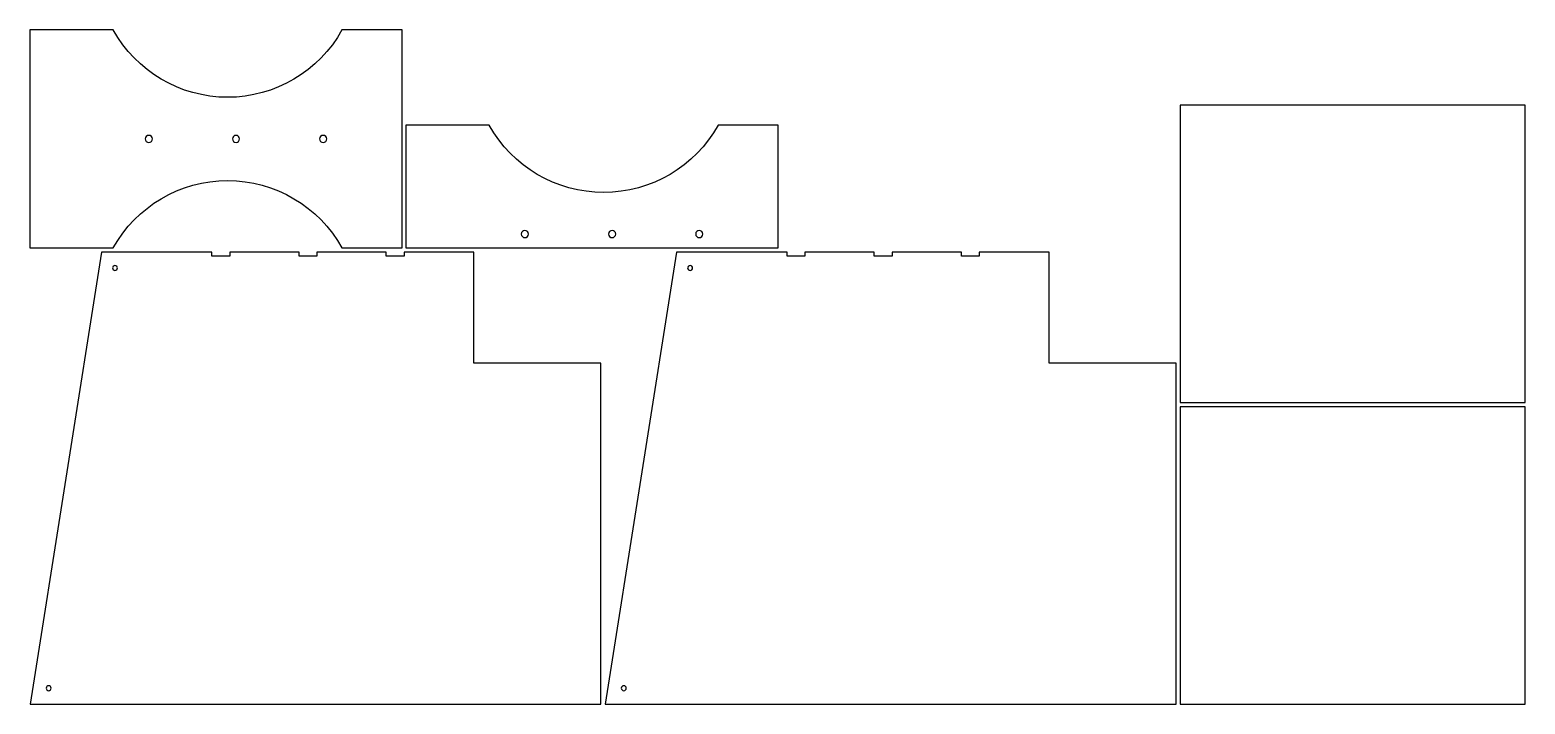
# Model space of a CAD drawing. Extents: x 0.1 to 94.4, y 0.1 to 42.6.
import ezdxf

# ---------------------------------------------------------------- set-up
doc = ezdxf.new("R2010")
doc.units = 0
doc.layers.get('0').update_dxf_attribs({"linetype": 'CONTINUOUS'})

msp = doc.modelspace()

# ---------------------------------------------------------------- linework, layer by layer
for points in [[(19.81, 28.885), (23.595, 28.885), (23.595, 42.635), (19.81, 42.635, -0.589015), (5.38, 42.635), (0.125, 42.635), (0.125, 28.885), (5.38, 28.885, -0.589015)], [(7.398, 35.76, 0.414214), (7.625, 35.533, 0.414214), (7.852, 35.76, 0.414214), (7.625, 35.986, 0.414214)], [(12.898, 35.76, 0.414214), (13.125, 35.533, 0.414214), (13.352, 35.76, 0.414214), (13.125, 35.986, 0.414214)], [(18.398, 35.76, 0.414214), (18.625, 35.533, 0.414214), (18.852, 35.76, 0.414214), (18.625, 35.986, 0.414214)], [(43.531, 36.635, -0.589015), (29.1, 36.635), (23.845, 36.635), (23.845, 28.885), (47.315, 28.885), (47.315, 36.635)], [(31.119, 29.765, 0.414214), (31.345, 29.538, 0.414214), (31.572, 29.765, 0.414214), (31.345, 29.991, 0.414214)], [(36.619, 29.765, 0.414214), (36.845, 29.538, 0.414214), (37.072, 29.765, 0.414214), (36.845, 29.991, 0.414214)], [(42.119, 29.765, 0.414214), (42.345, 29.538, 0.414214), (42.572, 29.765, 0.414214), (42.345, 29.991, 0.414214)], [(5.334, 27.625, 0.414214), (5.49, 27.469, 0.414214), (5.646, 27.625, 0.414214), (5.49, 27.781, 0.414214)], [(41.613, 27.625, 0.414214), (41.77, 27.469, 0.414214), (41.926, 27.625, 0.414214), (41.77, 27.781, 0.414214)], [(1.15, 1.125, 0.414214), (1.306, 0.969, 0.414214), (1.462, 1.125, 0.414214), (1.306, 1.281, 0.414214)], [(37.429, 1.125, 0.414214), (37.585, 0.969, 0.414214), (37.742, 1.125, 0.414214), (37.585, 1.281, 0.414214)]]:
    msp.add_lwpolyline(points, format="xyb", close=True)
for points in [[(72.684, 37.891), (72.684, 19.141), (94.434, 19.141), (94.434, 37.891)], [(36.136, 0.125), (36.136, 21.625), (28.136, 21.625), (28.136, 28.625), (23.728, 28.625), (23.728, 28.375), (22.603, 28.375), (22.603, 28.625), (18.228, 28.625), (18.228, 28.375), (17.103, 28.375), (17.103, 28.625), (12.728, 28.625), (12.728, 28.375), (11.603, 28.375), (11.603, 28.625), (4.636, 28.625), (0.136, 0.125)], [(72.415, 0.125), (72.415, 21.625), (64.415, 21.625), (64.415, 28.625), (60.008, 28.625), (60.008, 28.375), (58.883, 28.375), (58.883, 28.625), (54.508, 28.625), (54.508, 28.375), (53.383, 28.375), (53.383, 28.625), (49.008, 28.625), (49.008, 28.375), (47.883, 28.375), (47.883, 28.625), (40.915, 28.625), (36.415, 0.125)], [(72.684, 18.875), (72.684, 0.125), (94.434, 0.125), (94.434, 18.875)]]:
    msp.add_lwpolyline(points, close=True)

doc.saveas('drawing.dxf')
